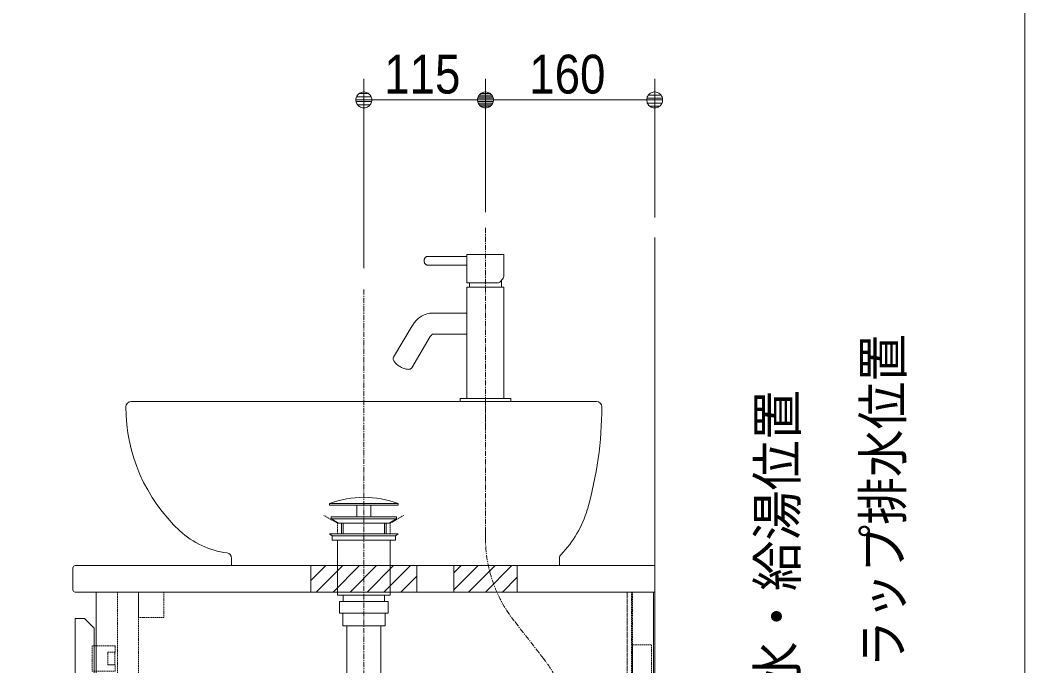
# Model space of a CAD drawing. Units: millimetres, scale not verified. Extents: x -6062 to 6062, y -3045 to 3045.
# Drawn here: x -3872 to -2922, y -1475 to -865 of the extents above; entities that cross this region are included whole.
import ezdxf
from ezdxf.enums import TextEntityAlignment as Align

# ---------------------------------------------------------------- set-up
doc = ezdxf.new("R2010")
doc.units = ezdxf.units.MM
doc.header["$LTSCALE"] = 20
doc.linetypes.add('CHAIN1', pattern=[8, 5, -1, 1, -1])
doc.linetypes.add('DASHED1', pattern=[1.8, 1.2, -0.6])
for name, color, linetype, lineweight in [('0-0_1図面枠', 7, 'Continuous', 9), ('0-1_5ボウル・キャビネット', 7, 'Continuous', 9), ('0-2_2寸法-1', 7, 'Continuous', 9), ('0-3_0', 7, 'Continuous', 9), ('0-4_2寸法-2', 7, 'Continuous', 9), ('0-5_4給排水', 7, 'Continuous', 9)]:
    doc.layers.add(name, color=color, linetype=linetype, lineweight=lineweight)
doc.styles.add('ＭＳ Ｐゴシック', font='')
doc.styles.get('ＭＳ Ｐゴシック').set_extended_font_data('MS PGothic')

# ---------------------------------------------------------------- blocks, each defined once
blk = doc.blocks.new('グループ-4')
at = {"layer": '0-0_1図面枠'}
blk.add_line((-22700, 41000), (-22700, -48600), dxfattribs=at)
blk = doc.blocks.new('グループ-5')
at = {"layer": '0-1_5ボウル・キャビネット'}
blk.add_line((-40700, -27640), (-40700, -28060), dxfattribs=at)
blk.add_lwpolyline([(-40660, -28100), (-29700, -28100), (-29700, -27600), (-40660, -27600)], dxfattribs=at)
for points in [[(-40260, -28100), (-29720, -28100), (-29720, -41400), (-40260, -41400)], [(-40660, -40520), (-40580, -40600), (-40300, -40600), (-40300, -28780), (-40480, -28600), (-40660, -28600)]]:
    blk.add_lwpolyline(points, close=True, dxfattribs=at)
for centre, start, end in [((-40660, -27640), 90, 180), ((-40660, -28060), 180, 270)]:
    blk.add_arc(centre, 40, start, end, dxfattribs=at)
blk = doc.blocks.new('グループ-6')
at = {"layer": '0-1_5ボウル・キャビネット', "linetype": 'DASHED1'}
for p, q in [((-30220, -41400), (-30220, -28100)), ((-30120, -41400), (-30120, -28100)), ((-37920, -39600), (-30920, -39600))]:
    blk.add_line(p, q, dxfattribs=at)
for points in [[(-39860, -28100), (-39460, -28100), (-39460, -29700), (-39860, -29700)], [(-39460, -28100), (-38980, -28100), (-38980, -28580), (-39460, -28580)], [(-30220, -28100), (-30140, -28100), (-30140, -41360), (-30220, -41360)], [(-39900, -29475), (-40040, -29475), (-40040, -29235), (-39900, -29235), (-39900, -29115), (-40340, -29115), (-40340, -29595), (-39900, -29595)], [(-40040, -29235), (-39910, -29235), (-39910, -29475), (-40040, -29475)], [(-30120, -29100), (-29760, -29100), (-29760, -30700), (-30120, -30700)], [(-30120, -36600), (-29760, -36600), (-29760, -38200), (-30120, -38200)], [(-40260, -39600), (-37920, -39600), (-37920, -39280), (-38220, -39280), (-38220, -39200), (-40260, -39200)], [(-38210, -39200), (-30630, -39200), (-30630, -39280), (-38210, -39280)], [(-30620, -39280), (-30920, -39280), (-30920, -39600), (-30220, -39600), (-30220, -39200), (-30620, -39200)], [(-30120, -39200), (-29760, -39200), (-29760, -41360), (-30120, -41360)], [(-39900, -40065), (-40040, -40065), (-40040, -39825), (-39900, -39825), (-39900, -39705), (-40340, -39705), (-40340, -40185), (-39900, -40185)], [(-39660, -39600), (-39260, -39600), (-39260, -41360), (-39620, -41360), (-39660, -41320)], [(-39260, -39600), (-38780, -39600), (-38780, -40080), (-39260, -40080)], [(-40040, -39825), (-39910, -39825), (-39910, -40065), (-40040, -40065)]]:
    blk.add_lwpolyline(points, close=True, dxfattribs=at)
blk = doc.blocks.new('グループ-8')
at = {"layer": '0-1_5ボウル・キャビネット'}
blk.add_lwpolyline([(-41700, -41400), (-29700, -41400), (-29700, -21400)], dxfattribs=at)
for name in ['グループ-5', 'グループ-6']:
    blk.add_blockref(name, (0, 0), dxfattribs=at)
blk = doc.blocks.new('_Dot')
at = {"layer": '0-3_0'}
for p, q in [((-10, 0), (-20, 0)), ((9.78, 2), (-9.78, 2)), ((7.99, 6), (-7.99, 6)), ((9.16, -3.98), (-9.16, -3.98)), ((6, -7.98), (-6, -7.98))]:
    blk.add_line(p, q, dxfattribs=at)
for points in [[(10, 0), (9.92, 1.25), (9.69, 2.49), (9.3, 3.68), (8.76, 4.82), (8.09, 5.88), (7.29, 6.85), (6.37, 7.71), (5.36, 8.44), (4.26, 9.05), (3.09, 9.51), (1.87, 9.82), (0.63, 9.98), (-0.63, 9.98), (-1.87, 9.82), (-3.09, 9.51), (-4.26, 9.05), (-5.36, 8.44), (-6.37, 7.71), (-7.29, 6.85), (-8.09, 5.88), (-8.76, 4.82), (-9.3, 3.68), (-9.69, 2.49), (-9.92, 1.25), (-10, 0), (0, 0)], [(-10, 0), (-9.92, -1.25), (-9.69, -2.49), (-9.3, -3.68), (-8.76, -4.82), (-8.09, -5.88), (-7.29, -6.85), (-6.37, -7.71), (-5.36, -8.44), (-4.26, -9.05), (-3.09, -9.51), (-1.87, -9.82), (-0.63, -9.98), (0.63, -9.98), (1.87, -9.82), (3.09, -9.51), (4.26, -9.05), (5.36, -8.44), (6.37, -7.71), (7.29, -6.85), (8.09, -5.88), (8.76, -4.82), (9.3, -3.68), (9.69, -2.49), (9.92, -1.25), (10, 0), (0, 0)]]:
    blk.add_lwpolyline(points, close=True, dxfattribs=at)
blk = doc.blocks.new('止水栓_側面')
at = {"layer": '0-5_4給排水', "linetype": 'CHAIN1'}
blk.add_line((-3010, 0), (1000, 0), dxfattribs=at)
at = {"layer": '0-5_4給排水'}
blk.add_lwpolyline([(-900, 1200), (-900, 600), (-1200, 600), (-1200, 1200)], dxfattribs=at)
for points in [[(-1950, 660), (-1850, 660), (-1850, 300), (-1950, 300)], [(-1330, 600), (-770, 600), (-770, 360), (-1330, 360)], [(-200, 600), (0, 600), (0, -600), (-200, -600)], [(-1450, -300), (-2010, -300), (-2010, 300), (-1450, 300)], [(-1450, 240), (-1430, 240), (-1430, -240), (-1450, -240)], [(-1430, 298), (-200, 298), (-200, -298), (-1430, -298)], [(-1250, 360), (-850, 360), (-850, 298), (-1250, 298)]]:
    blk.add_lwpolyline(points, close=True, dxfattribs=at)
blk = doc.blocks.new('グループ-9')
at = {"layer": '0-5_4給排水', "linetype": 'CHAIN1'}
blk.add_line((-32900, -25000), (-32900, -21220), dxfattribs=at)
at = {"layer": '0-5_4給排水'}
for p, q in [((-32600, -22210.9), (-32600, -22340)), ((-33200, -22260), (-33200, -22340))]:
    blk.add_line(p, q, dxfattribs=at)
for points in [[(-33250, -21920), (-33250, -21760), (-34003.1, -21760), (-34008.2, -21760.3), (-34013.4, -21761.3), (-34018.7, -21763.1), (-34023.9, -21765.6), (-34029.1, -21768.9), (-34034, -21773), (-34038.7, -21777.9), (-34043.1, -21783.4), (-34047, -21789.6), (-34050.4, -21796.2), (-34053.3, -21803.3), (-34055.7, -21810.6), (-34057.5, -21818), (-34058.7, -21825.4), (-34059.4, -21832.8), (-34059.7, -21840), (-34059.4, -21847.2), (-34058.7, -21854.6), (-34057.5, -21862), (-34055.7, -21869.4), (-34053.3, -21876.7), (-34050.4, -21883.8), (-34047, -21890.4), (-34043.1, -21896.6), (-34038.7, -21902.1), (-34034, -21907), (-34029.1, -21911.1), (-34023.9, -21914.4), (-34018.7, -21916.9), (-34013.4, -21918.7), (-34008.2, -21919.7), (-34003.1, -21920)], [(-33250, -21920), (-33250, -22260), (-32652.5, -22260), (-32630.8, -22241.4), (-32611.2, -22222.9), (-32594.1, -22204.6), (-32579.6, -22186.7), (-32567.7, -22169.2), (-32558.7, -22152.3), (-32552.8, -22136.2), (-32550.1, -22121.1), (-32550, -21720), (-33250, -21720), (-33250, -21760)], [(-33250, -23228), (-33250, -24440), (-32550, -24440), (-32550, -22340), (-33250, -22340), (-33250, -22828)], [(-33380, -24500), (-32420, -24500), (-32420, -24440), (-33380, -24440)]]:
    blk.add_lwpolyline(points, close=True, dxfattribs=at)
for points in [[(-34294.5, -23863.2), (-33943.2, -23271.2), (-33934.6, -23258.3), (-33922.6, -23244.3), (-33913.2, -23235.7), (-33905.8, -23230.5), (-33903.4, -23229.3), (-33899.7, -23228), (-33250, -23228), (-33250, -22828), (-33899.5, -22828), (-33912.2, -22828.8), (-33953.9, -22831.7), (-33966.8, -22834.3), (-34008, -22842.9), (-34020.5, -22847.2), (-34060.6, -22861.5), (-34110.9, -22887.1), (-34154, -22916.8), (-34164, -22924), (-34203.8, -22960), (-34212, -22968.3), (-34249.1, -23011.2), (-34283, -23061.3), (-34288.2, -23069.2), (-34289.4, -23071.1), (-34641, -23663.6), (-34644.3, -23672.5), (-34645.8, -23682.4), (-34645.4, -23693.1), (-34643.1, -23704.4), (-34639.1, -23716.1), (-34633.5, -23728), (-34626.5, -23740), (-34618.3, -23751.9), (-34609.1, -23763.4), (-34598.8, -23775), (-34587.1, -23786.8), (-34573.9, -23798.8), (-34559.3, -23810.7)], [(-34559.3, -23810.7), (-34543.6, -23822.5), (-34526.8, -23833.8), (-34509.2, -23844.5), (-34491.1, -23854.3), (-34472.7, -23863.2), (-34454.4, -23871), (-34436.4, -23877.6), (-34419, -23883), (-34402.5, -23887), (-34386.9, -23889.8), (-34372.5, -23891.5), (-34359.4, -23892), (-34347.1, -23891.5), (-34335.4, -23889.8), (-34324.6, -23887), (-34314.9, -23883), (-34306.5, -23877.6), (-34299.6, -23871), (-34294.5, -23863.2)]]:
    blk.add_lwpolyline(points, dxfattribs=at)
at = {"layer": '0-5_4給排水', "linetype": 'CHAIN1'}
for points in [[(-32900, -27081.3), (-32900, -26977.4), (-32900, -26489.2), (-32900, -24500)], [(-31802.3, -29357.8), (-31885.6, -29250.7), (-32284.4, -28738.5), (-32367.7, -28631.4)], [(-31270, -31500), (-31270, -31011.8), (-31270, -30907.9)]]:
    blk.add_lwpolyline(points, dxfattribs=at)
for centre, start, end in [((-30376.7, -27081.3), 180, 217.90226), ((-33793.3, -30907.9), 0, 37.90226)]:
    blk.add_arc(centre, 2523.3, start, end, dxfattribs=at)
at = {"layer": '0-5_4給排水'}
blk.add_blockref('止水栓_側面', (-30220, -32100), dxfattribs=at)
blk = doc.blocks.new('グループ-13')
at = {"layer": '0-5_4給排水', "linetype": 'CHAIN1'}
blk.add_line((-35200, -22380), (-35200, -34020), dxfattribs=at)
at = {"layer": '0-5_4給排水'}
for p, q in [((-35620, -26800), (-35620, -27000)), ((-35590, -26800), (-35590, -27000)), ((-34810, -26800), (-34810, -27000)), ((-34780, -26800), (-34780, -27000))]:
    blk.add_line(p, q, dxfattribs=at)
for points in [[(-35850, -26430), (-34550, -26430), (-34550, -26460), (-35850, -26460)], [(-35330, -26460), (-35070, -26460), (-35070, -26680), (-35330, -26680)], [(-35820, -26680), (-34580, -26680), (-34580, -26720), (-35820, -26720)], [(-35681.3, -26800), (-35820, -26720), (-34580, -26720), (-34720.2, -26800)], [(-35800, -27040), (-35850, -27000), (-34550, -27000), (-34600, -27040)], [(-35800, -27040), (-34600, -27040), (-34600, -27120), (-35800, -27120)], [(-35700, -27120), (-34700, -27120), (-34700, -28160), (-35700, -28160)], [(-35660, -28280), (-34740, -28280), (-34740, -28500), (-35660, -28500)], [(-35590, -28160), (-34810, -28160), (-34810, -28280), (-35590, -28280)], [(-35600, -28500), (-34800, -28500), (-34800, -28740), (-35600, -28740)], [(-35520, -28740), (-34880, -28740), (-34880, -30400), (-35520, -30400)]]:
    blk.add_lwpolyline(points, close=True, dxfattribs=at)
blk.add_arc((-35200, -28130.4), 1820.4, 69.08018, 110.91982, dxfattribs=at)
blk = doc.blocks.new('グループ-17')
at = {"layer": '0-1_5ボウル・キャビネット'}
blk.add_line((-30800, -24500), (-39600, -24500), dxfattribs=at)
at = {"layer": '0-1_5ボウル・キャビネット', "linetype": 'DASHED1'}
blk.add_lwpolyline([(-34442.1, -26651.1), (-34700, -26800), (-34700, -27000), (-35700, -27000), (-35700, -26800), (-35957.9, -26651.1)], dxfattribs=at)
at = {"layer": '0-1_5ボウル・キャビネット'}
blk.add_lwpolyline([(-37700, -27459.4), (-37700, -27600), (-31500, -27600), (-31500, -27459.4)], dxfattribs=at)
for centre, radius, start, end in [((-39600, -24600), 100, 90, 180), ((-30800, -24600), 100, 0, 90), ((-36500, -24600), 3200, 180, 227.12603), ((-37700, -24600), 7000, 343.91454, 0), ((-32895.8, -25985.4), 2000, 315.41935, 343.91454), ((-37588.6, -25772.6), 1600, 227.12603, 262.85732), ((-37800, -27459.4), 100, 0, 82.85732), ((-31400, -27459.4), 100, 135.41935, 180)]:
    blk.add_arc(centre, radius, start, end, dxfattribs=at)

msp = doc.modelspace()

# ---------------------------------------------------------------- linework, layer by layer
at = {"layer": '0-1_5ボウル・キャビネット'}
for p, q in [((-3597.5, -1394), (-3583.5, -1380)), ((-3592.5, -1405), (-3567.5, -1380)), ((-3576.5, -1405), (-3551.5, -1380)), ((-3560.5, -1405), (-3535.5, -1380)), ((-3544.5, -1405), (-3519.5, -1380)), ((-3528.5, -1405), (-3503.5, -1380)), ((-3462.5, -1387), (-3455.5, -1380)), ((-3462.5, -1403), (-3439.5, -1380)), ((-3448.5, -1405), (-3423.5, -1380)), ((-3432.5, -1405), (-3407.5, -1380)), ((-3512.5, -1405), (-3497.5, -1390)), ((-3416.5, -1405), (-3402.5, -1391))]:
    msp.add_line(p, q, dxfattribs=at)
for points in [[(-3597.5, -1380), (-3497.5, -1380), (-3497.5, -1405), (-3597.5, -1405)], [(-3462.5, -1380), (-3402.5, -1380), (-3402.5, -1405), (-3462.5, -1405)]]:
    msp.add_lwpolyline(points, close=True, dxfattribs=at)
at = {"layer": '0-1_5ボウル・キャビネット', "linetype": 'DASHED1'}
for points in [[(-3597.5, -1380), (-3497.5, -1380), (-3497.5, -1405), (-3597.5, -1405)], [(-3462.5, -1380), (-3402.5, -1380), (-3402.5, -1405), (-3462.5, -1405)]]:
    msp.add_lwpolyline(points, close=True, dxfattribs=at)
at = {"layer": '0-2_2寸法-1'}
for p, q in [((-3547.5, -1099), (-3547.5, -920)), ((-3432.5, -1046), (-3432.5, -920)), ((-3432.5, -1046), (-3432.5, -920)), ((-3272.5, -1051), (-3272.5, -920)), ((-3532.49, -940), (-3447.51, -940)), ((-3287.51, -940), (-3417.49, -940))]:
    msp.add_line(p, q, dxfattribs=at)

# ---------------------------------------------------------------- block references
at = {"layer": '0-0_1図面枠', "xscale": 0.05, "yscale": 0.05}
msp.add_blockref('グループ-4', (-1787.5, 0), dxfattribs=at)
at = {"layer": '0-1_5ボウル・キャビネット', "xscale": 0.05, "yscale": 0.05}
for name in ['グループ-8', 'グループ-17']:
    msp.add_blockref(name, (-1787.5, 0), dxfattribs=at)
at = {"layer": '0-2_2寸法-1', "xscale": 0.7503418, "yscale": 0.7503418, "rotation": 180}
for p in [(-3547.5, -940), (-3432.5, -940)]:
    msp.add_blockref('_Dot', p, dxfattribs=at)
at = {"layer": '0-2_2寸法-1', "xscale": 0.7503418, "yscale": 0.7503418}
for p in [(-3432.5, -940), (-3272.5, -940)]:
    msp.add_blockref('_Dot', p, dxfattribs=at)
at = {"layer": '0-5_4給排水', "xscale": 0.05, "yscale": 0.05}
for name in ['グループ-9', 'グループ-13']:
    msp.add_blockref(name, (-1787.5, 0), dxfattribs=at)

# ---------------------------------------------------------------- texts
at = {"layer": '0-2_2寸法-1', "style": 'ＭＳ Ｐゴシック', "width": 0.9}
for s, p in [('115', (-3528.22, -944.96)), ('160', (-3391.11, -944.96))]:
    msp.add_text(s, height=36.66, dxfattribs=at).set_placement(p, align=Align.BOTTOM_LEFT)
at = {"layer": '0-4_2寸法-2', "style": 'ＭＳ Ｐゴシック'}
for s, width, p in [('Pトラップ排水位置', 0.9, (-3027.48, -1550.42)), ('壁給水・給湯位置', 0.95, (-3127.38, -1594.36))]:
    msp.add_text(s, height=36.69, rotation=90, dxfattribs=dict(at, width=width)).set_placement(p, align=Align.BOTTOM_LEFT)

doc.saveas('drawing.dxf')
